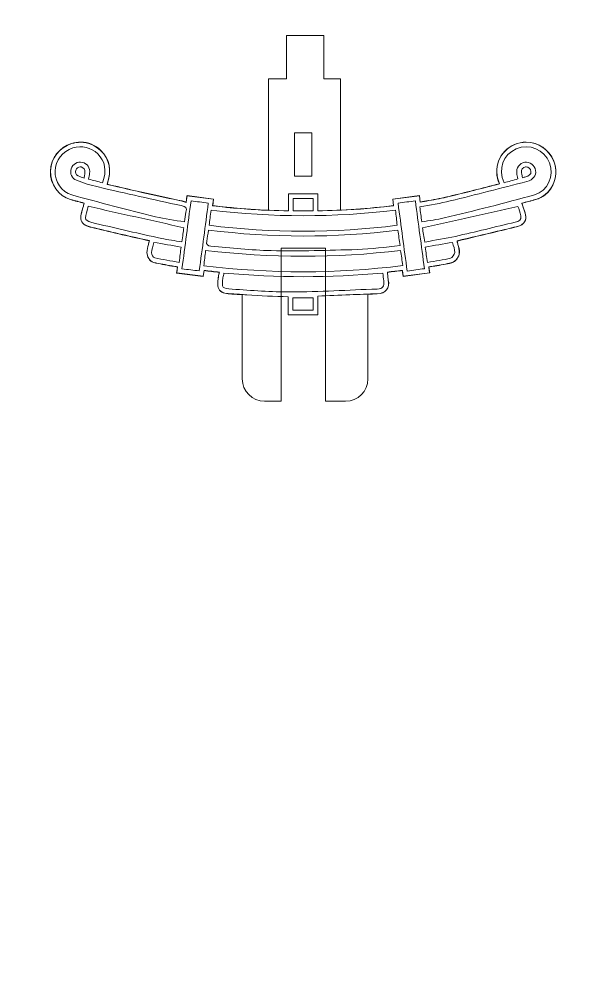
# Model space of a CAD drawing. Header units: centimetres. Extents: x -162 to 162, y -134 to 134.
# Drawn here: x 5.95 to 15.94, y -105.16 to -88.19 of the extents above; entities that cross this region are included whole.
import ezdxf

# ---------------------------------------------------------------- set-up
doc = ezdxf.new("R2010")
doc.units = ezdxf.units.CM
doc.header["$MEASUREMENT"] = 0
doc.layers.add('Capa 1', color=7, linetype='Continuous')
doc.layers.add('GUIDE', color=7, linetype='Continuous')

msp = doc.modelspace()

# ---------------------------------------------------------------- linework, layer by layer
at = {"layer": 'Capa 1', "lineweight": 9}
for points, knots in [([(15.35943, -90.69589), (15.27945, -90.49161), (15.08912, -90.35965), (14.87452, -90.35965), (14.80276, -90.35965), (14.73254, -90.37449), (14.66573, -90.4038), (14.53548, -90.46094), (14.43712, -90.56236), (14.38886, -90.68946), (14.34065, -90.81634), (14.34559, -90.95911), (14.40243, -91.09352), (14.09226, -91.17332), (13.80608, -91.24569), (13.51753, -91.31622), (13.39979, -91.34501), (13.2817, -91.36605), (13.1567, -91.38832), (13.1073, -91.39716), (13.05764, -91.40609), (13.00785, -91.41545), (13.00785, -91.41545), (12.99267, -91.30182), (12.99267, -91.30182), (12.99267, -91.30182), (12.52421, -91.36443), (12.52421, -91.36443), (12.52421, -91.36443), (12.53957, -91.47885), (12.53957, -91.47885), (12.22936, -91.51608), (11.91662, -91.54176), (11.60422, -91.55717), (11.60422, -91.55717), (11.60422, -89.24282), (11.60422, -89.24282), (11.60422, -89.24282), (11.31239, -89.24282), (11.31239, -89.24282), (11.31239, -89.24282), (11.31239, -88.48082), (11.31239, -88.48082), (11.31239, -88.48082), (10.65107, -88.48082), (10.65107, -88.48082), (10.65107, -88.48082), (10.65107, -89.24282), (10.65107, -89.24282), (10.65107, -89.24282), (10.33784, -89.24282), (10.33784, -89.24282), (10.33784, -89.24282), (10.33784, -91.55979), (10.33784, -91.55979), (10.01, -91.54478), (9.68041, -91.51809), (9.35236, -91.47929), (9.35236, -91.47929), (9.36758, -91.36478), (9.36758, -91.36478), (9.36758, -91.36478), (8.89991, -91.30121), (8.89991, -91.30121), (8.89991, -91.30121), (8.88425, -91.41886), (8.88425, -91.41886), (8.86224, -91.40876), (8.83852, -91.40228), (8.81582, -91.39742), (8.41027, -91.3111), (7.98657, -91.21681), (7.49234, -91.10292), (7.57661, -90.85668), (7.54025, -90.65669), (7.38423, -90.50837), (7.28071, -90.41001), (7.16109, -90.36013), (7.02874, -90.36013), (6.97593, -90.36013), (6.92132, -90.36836), (6.8665, -90.38468), (6.654, -90.4479), (6.50471, -90.64225), (6.49504, -90.86832), (6.48537, -91.09518), (6.63816, -91.31079), (6.8504, -91.36986), (6.92955, -91.39187), (7.00883, -91.41352), (7.08811, -91.43496), (7.08811, -91.43496), (7.07905, -91.4711), (7.07905, -91.4711), (7.07905, -91.4711), (7.07516, -91.48716), (7.07516, -91.48716), (7.07284, -91.49696), (7.07048, -91.50707), (7.0675, -91.51704), (7.03333, -91.63146), (7.01272, -91.7005), (7.04891, -91.76346), (7.08583, -91.8276), (7.15934, -91.84532), (7.27065, -91.87214), (7.6001, -91.95155), (7.92641, -92.02558), (8.23692, -92.09471), (8.23692, -92.09471), (8.23399, -92.10779), (8.23399, -92.10779), (8.22984, -92.12656), (8.22502, -92.14463), (8.22043, -92.16227), (8.20835, -92.20807), (8.19593, -92.25546), (8.19492, -92.30599), (8.19383, -92.36475), (8.23885, -92.46096), (8.312, -92.47803), (8.41854, -92.50292), (8.52416, -92.52099), (8.63595, -92.54016), (8.66785, -92.54558), (8.70027, -92.55123), (8.73286, -92.55696), (8.73286, -92.55696), (8.71869, -92.66354), (8.71869, -92.66354), (8.71869, -92.66354), (9.18736, -92.72081), (9.18736, -92.72081), (9.18736, -92.72081), (9.20075, -92.61992), (9.20075, -92.61992), (9.29023, -92.63077), (9.37975, -92.64053), (9.46931, -92.64971), (9.46747, -92.65899), (9.4655, -92.66792), (9.46366, -92.67658), (9.45938, -92.69635), (9.45496, -92.71674), (9.45198, -92.73805), (9.43868, -92.83361), (9.42818, -92.90908), (9.47425, -92.96535), (9.52076, -93.02205), (9.6, -93.02677), (9.69179, -93.0322), (9.75226, -93.03579), (9.81272, -93.03999), (9.87319, -93.04406), (9.87319, -93.04406), (9.87319, -94.52745), (9.87319, -94.52745), (9.87319, -94.74311), (10.04964, -94.91952), (10.2653, -94.91952), (10.2653, -94.91952), (10.55888, -94.91952), (10.55888, -94.91952), (10.55888, -94.91952), (10.55888, -92.22474), (10.55888, -92.22474), (10.55888, -92.22474), (10.6834, -92.22474), (10.6834, -92.22474), (10.6834, -92.22474), (11.20572, -92.22474), (11.20572, -92.22474), (11.20572, -92.22474), (11.33807, -92.22474), (11.33807, -92.22474), (11.33807, -92.22474), (11.33807, -94.91952), (11.33807, -94.91952), (11.33807, -94.91952), (11.69501, -94.91952), (11.69501, -94.91952), (11.91066, -94.91952), (12.08712, -94.74311), (12.08712, -94.52745), (12.08712, -94.52745), (12.08712, -93.03609), (12.08712, -93.03609), (12.14199, -93.03386), (12.19694, -93.03163), (12.2515, -93.02966), (12.32627, -93.02699), (12.38162, -93.0035), (12.41596, -92.95979), (12.45014, -92.91634), (12.45994, -92.85767), (12.44506, -92.78548), (12.44034, -92.76251), (12.43806, -92.73704), (12.43543, -92.70751), (12.43403, -92.6915), (12.43255, -92.6747), (12.43053, -92.65671), (12.43053, -92.65671), (12.42966, -92.64866), (12.42966, -92.64866), (12.51743, -92.63939), (12.60506, -92.62959), (12.69248, -92.61874), (12.69248, -92.61874), (12.70653, -92.72361), (12.70653, -92.72361), (12.70653, -92.72361), (13.17389, -92.65991), (13.17389, -92.65991), (13.17389, -92.65991), (13.16011, -92.55687), (13.16011, -92.55687), (13.19507, -92.55092), (13.22946, -92.54532), (13.26319, -92.53985), (13.36662, -92.52314), (13.46432, -92.5073), (13.56224, -92.48328), (13.6343, -92.46556), (13.69389, -92.37573), (13.69713, -92.31032), (13.69976, -92.25716), (13.68589, -92.20821), (13.6725, -92.16091), (13.66751, -92.14323), (13.66235, -92.12494), (13.65828, -92.10714), (13.65828, -92.10714), (13.65635, -92.09869), (13.65635, -92.09869), (13.89319, -92.04496), (14.13265, -91.98721), (14.36436, -91.93125), (14.47632, -91.90421), (14.58824, -91.87722), (14.70025, -91.85053), (14.86087, -91.81233), (14.87701, -91.71616), (14.86227, -91.64222), (14.85242, -91.59291), (14.83588, -91.54776), (14.82131, -91.5079), (14.81606, -91.4935), (14.81103, -91.47977), (14.80683, -91.46699), (14.80683, -91.46699), (14.79677, -91.4365), (14.79677, -91.4365), (14.87841, -91.41462), (14.95988, -91.39257), (15.041, -91.36995), (15.17199, -91.33346), (15.27831, -91.2449), (15.3404, -91.1206), (15.40638, -90.98842), (15.41333, -90.83363), (15.35943, -90.69589)], [0, 0, 0, 0, 0.01149425, 0.01149425, 0.01149425, 0.02298851, 0.02298851, 0.02298851, 0.03448276, 0.03448276, 0.03448276, 0.04597701, 0.04597701, 0.04597701, 0.05747126, 0.05747126, 0.05747126, 0.06896552, 0.06896552, 0.06896552, 0.08045977, 0.08045977, 0.08045977, 0.09195402, 0.09195402, 0.09195402, 0.10344828, 0.10344828, 0.10344828, 0.11494253, 0.11494253, 0.11494253, 0.12643678, 0.12643678, 0.12643678, 0.13793103, 0.13793103, 0.13793103, 0.14942529, 0.14942529, 0.14942529, 0.16091954, 0.16091954, 0.16091954, 0.17241379, 0.17241379, 0.17241379, 0.18390805, 0.18390805, 0.18390805, 0.1954023, 0.1954023, 0.1954023, 0.20689655, 0.20689655, 0.20689655, 0.2183908, 0.2183908, 0.2183908, 0.22988506, 0.22988506, 0.22988506, 0.24137931, 0.24137931, 0.24137931, 0.25287356, 0.25287356, 0.25287356, 0.26436782, 0.26436782, 0.26436782, 0.27586207, 0.27586207, 0.27586207, 0.28735632, 0.28735632, 0.28735632, 0.29885057, 0.29885057, 0.29885057, 0.31034483, 0.31034483, 0.31034483, 0.32183908, 0.32183908, 0.32183908, 0.33333333, 0.33333333, 0.33333333, 0.34482759, 0.34482759, 0.34482759, 0.35632184, 0.35632184, 0.35632184, 0.36781609, 0.36781609, 0.36781609, 0.37931034, 0.37931034, 0.37931034, 0.3908046, 0.3908046, 0.3908046, 0.40229885, 0.40229885, 0.40229885, 0.4137931, 0.4137931, 0.4137931, 0.42528736, 0.42528736, 0.42528736, 0.43678161, 0.43678161, 0.43678161, 0.44827586, 0.44827586, 0.44827586, 0.45977011, 0.45977011, 0.45977011, 0.47126437, 0.47126437, 0.47126437, 0.48275862, 0.48275862, 0.48275862, 0.49425287, 0.49425287, 0.49425287, 0.50574713, 0.50574713, 0.50574713, 0.51724138, 0.51724138, 0.51724138, 0.52873563, 0.52873563, 0.52873563, 0.54022989, 0.54022989, 0.54022989, 0.55172414, 0.55172414, 0.55172414, 0.56321839, 0.56321839, 0.56321839, 0.57471264, 0.57471264, 0.57471264, 0.5862069, 0.5862069, 0.5862069, 0.59770115, 0.59770115, 0.59770115, 0.6091954, 0.6091954, 0.6091954, 0.62068966, 0.62068966, 0.62068966, 0.63218391, 0.63218391, 0.63218391, 0.64367816, 0.64367816, 0.64367816, 0.65517241, 0.65517241, 0.65517241, 0.66666667, 0.66666667, 0.66666667, 0.67816092, 0.67816092, 0.67816092, 0.68965517, 0.68965517, 0.68965517, 0.70114943, 0.70114943, 0.70114943, 0.71264368, 0.71264368, 0.71264368, 0.72413793, 0.72413793, 0.72413793, 0.73563218, 0.73563218, 0.73563218, 0.74712644, 0.74712644, 0.74712644, 0.75862069, 0.75862069, 0.75862069, 0.77011494, 0.77011494, 0.77011494, 0.7816092, 0.7816092, 0.7816092, 0.79310345, 0.79310345, 0.79310345, 0.8045977, 0.8045977, 0.8045977, 0.81609195, 0.81609195, 0.81609195, 0.82758621, 0.82758621, 0.82758621, 0.83908046, 0.83908046, 0.83908046, 0.85057471, 0.85057471, 0.85057471, 0.86206897, 0.86206897, 0.86206897, 0.87356322, 0.87356322, 0.87356322, 0.88505747, 0.88505747, 0.88505747, 0.89655172, 0.89655172, 0.89655172, 0.90804598, 0.90804598, 0.90804598, 0.91954023, 0.91954023, 0.91954023, 0.93103448, 0.93103448, 0.93103448, 0.94252874, 0.94252874, 0.94252874, 0.95402299, 0.95402299, 0.95402299, 0.96551724, 0.96551724, 0.96551724, 0.97701149, 0.97701149, 0.97701149, 0.98850575, 0.98850575, 0.98850575, 1, 1, 1, 1]), ([(11.09769, -90.95408), (11.09769, -90.95408), (10.79327, -90.95408), (10.79327, -90.95408), (10.79327, -90.95408), (10.79327, -90.19208), (10.79327, -90.19208), (10.79327, -90.19208), (11.09769, -90.19208), (11.09769, -90.19208), (11.09769, -90.19208), (11.09769, -90.95408), (11.09769, -90.95408)], [0, 0, 0, 0, 0.25, 0.25, 0.25, 0.5, 0.5, 0.5, 0.75, 0.75, 0.75, 1, 1, 1, 1])]:
    msp.add_open_spline(points, degree=3, knots=knots, dxfattribs=at)
at = {"layer": 'Capa 1', "color": 4, "lineweight": 9}
for points, knots in [([(15.36038, -90.69253), (15.28041, -90.48826), (15.09006, -90.35628), (14.87546, -90.35628), (14.80373, -90.35628), (14.73348, -90.37113), (14.66667, -90.40044), (14.53642, -90.45757), (14.43809, -90.55902), (14.3898, -90.68612), (14.3416, -90.81299), (14.34653, -90.95574), (14.40337, -91.09015), (14.09321, -91.16997), (13.80704, -91.24235), (13.51848, -91.31289), (13.40077, -91.34164), (13.28268, -91.36269), (13.15764, -91.38498), (13.10827, -91.39379), (13.05862, -91.40272), (13.00879, -91.4121), (13.00879, -91.4121), (12.99363, -91.29846), (12.99363, -91.29846), (12.99363, -91.29846), (12.52518, -91.3611), (12.52518, -91.3611), (12.52518, -91.3611), (12.54052, -91.47549), (12.54052, -91.47549), (12.09789, -91.5286), (11.65007, -91.55958), (11.20546, -91.56822), (11.20546, -91.56822), (11.20546, -91.26645), (11.20546, -91.26645), (11.20546, -91.26645), (10.68693, -91.26645), (10.68693, -91.26645), (10.68693, -91.26645), (10.68693, -91.56806), (10.68693, -91.56806), (10.24501, -91.55923), (9.79772, -91.52848), (9.35332, -91.47594), (9.35332, -91.47594), (9.36854, -91.36143), (9.36854, -91.36143), (9.36854, -91.36143), (8.90085, -91.29785), (8.90085, -91.29785), (8.90085, -91.29785), (8.8852, -91.41549), (8.8852, -91.41549), (8.86319, -91.4054), (8.8395, -91.39892), (8.81679, -91.39407), (8.41124, -91.30776), (7.98753, -91.21347), (7.49329, -91.09956), (7.57758, -90.85334), (7.54122, -90.65334), (7.38518, -90.50504), (7.28166, -90.40665), (7.16206, -90.35677), (7.02969, -90.35677), (6.97688, -90.35677), (6.92229, -90.36502), (6.86745, -90.38134), (6.65494, -90.44453), (6.50568, -90.63888), (6.49602, -90.86498), (6.48633, -91.09183), (6.6391, -91.30745), (6.85136, -91.36649), (6.9305, -91.38852), (7.00979, -91.41015), (7.08908, -91.43161), (7.08908, -91.43161), (7.08, -91.46776), (7.08, -91.46776), (7.08, -91.46776), (7.07611, -91.48383), (7.07611, -91.48383), (7.0738, -91.49359), (7.07143, -91.50372), (7.06844, -91.51367), (7.03429, -91.62809), (7.01366, -91.69713), (7.04987, -91.7601), (7.08678, -91.82423), (7.1603, -91.84196), (7.2716, -91.86878), (7.60107, -91.94822), (7.92738, -92.02223), (8.23789, -92.09135), (8.23789, -92.09135), (8.23497, -92.10442), (8.23497, -92.10442), (8.23079, -92.12322), (8.226, -92.1413), (8.22138, -92.15892), (8.20932, -92.20474), (8.19687, -92.2521), (8.19588, -92.30266), (8.19477, -92.36139), (8.2398, -92.45759), (8.31296, -92.47469), (8.41952, -92.49956), (8.52511, -92.51765), (8.6369, -92.53678), (8.66881, -92.54224), (8.70122, -92.54786), (8.73381, -92.55361), (8.73381, -92.55361), (8.71964, -92.66016), (8.71964, -92.66016), (8.71964, -92.66016), (9.18832, -92.71744), (9.18832, -92.71744), (9.18832, -92.71744), (9.20173, -92.61658), (9.20173, -92.61658), (9.29119, -92.6274), (9.38072, -92.63717), (9.47028, -92.64635), (9.46841, -92.65564), (9.46648, -92.66456), (9.46462, -92.67325), (9.46033, -92.69299), (9.45592, -92.71341), (9.45296, -92.73469), (9.43964, -92.83024), (9.42912, -92.90573), (9.47523, -92.96198), (9.52171, -93.0187), (9.60096, -93.0234), (9.69275, -93.02886), (9.7798, -93.03403), (9.86684, -93.03997), (9.95391, -93.0459), (10.1929, -93.06221), (10.44, -93.07904), (10.68435, -93.07915), (10.68435, -93.07915), (10.68435, -93.39828), (10.68435, -93.39828), (10.68435, -93.39828), (11.20666, -93.39828), (11.20666, -93.39828), (11.20666, -93.39828), (11.20666, -93.06841), (11.20666, -93.06841), (11.39572, -93.06216), (11.58406, -93.05416), (11.76894, -93.04611), (11.92746, -93.03922), (12.09138, -93.03208), (12.25245, -93.02632), (12.32725, -93.02365), (12.38258, -93.00015), (12.41694, -92.95644), (12.45109, -92.91298), (12.46088, -92.85433), (12.44601, -92.78212), (12.44131, -92.75918), (12.43904, -92.73368), (12.43641, -92.70415), (12.43498, -92.68816), (12.43349, -92.67134), (12.4315, -92.65336), (12.4315, -92.65336), (12.4306, -92.6453), (12.4306, -92.6453), (12.51838, -92.63606), (12.60604, -92.62623), (12.69343, -92.61537), (12.69343, -92.61537), (12.7075, -92.72026), (12.7075, -92.72026), (12.7075, -92.72026), (13.17484, -92.65655), (13.17484, -92.65655), (13.17484, -92.65655), (13.16109, -92.55351), (13.16109, -92.55351), (13.19602, -92.54755), (13.2304, -92.54195), (13.26415, -92.53649), (13.3676, -92.51977), (13.46529, -92.50395), (13.56322, -92.47992), (13.63524, -92.46219), (13.69486, -92.3724), (13.69807, -92.30699), (13.7007, -92.2538), (13.68685, -92.20486), (13.67347, -92.15754), (13.66847, -92.13987), (13.66331, -92.1216), (13.65925, -92.10379), (13.65925, -92.10379), (13.65733, -92.09534), (13.65733, -92.09534), (13.89413, -92.04162), (14.13362, -91.98384), (14.36533, -91.92789), (14.47727, -91.90086), (14.5892, -91.87385), (14.7012, -91.84717), (14.8618, -91.80896), (14.87796, -91.71282), (14.86321, -91.63888), (14.85336, -91.58954), (14.83685, -91.54438), (14.82227, -91.50454), (14.817, -91.49013), (14.81198, -91.47643), (14.80778, -91.46366), (14.80778, -91.46366), (14.79773, -91.43313), (14.79773, -91.43313), (14.87936, -91.41128), (14.96086, -91.3892), (15.04194, -91.36662), (15.17295, -91.33011), (15.27928, -91.24156), (15.34135, -91.11725), (15.40734, -90.98507), (15.41427, -90.83026), (15.36038, -90.69253)], [0, 0, 0, 0, 0.01298701, 0.01298701, 0.01298701, 0.02597403, 0.02597403, 0.02597403, 0.03896104, 0.03896104, 0.03896104, 0.05194805, 0.05194805, 0.05194805, 0.06493506, 0.06493506, 0.06493506, 0.07792208, 0.07792208, 0.07792208, 0.09090909, 0.09090909, 0.09090909, 0.1038961, 0.1038961, 0.1038961, 0.11688312, 0.11688312, 0.11688312, 0.12987013, 0.12987013, 0.12987013, 0.14285714, 0.14285714, 0.14285714, 0.15584416, 0.15584416, 0.15584416, 0.16883117, 0.16883117, 0.16883117, 0.18181818, 0.18181818, 0.18181818, 0.19480519, 0.19480519, 0.19480519, 0.20779221, 0.20779221, 0.20779221, 0.22077922, 0.22077922, 0.22077922, 0.23376623, 0.23376623, 0.23376623, 0.24675325, 0.24675325, 0.24675325, 0.25974026, 0.25974026, 0.25974026, 0.27272727, 0.27272727, 0.27272727, 0.28571429, 0.28571429, 0.28571429, 0.2987013, 0.2987013, 0.2987013, 0.31168831, 0.31168831, 0.31168831, 0.32467532, 0.32467532, 0.32467532, 0.33766234, 0.33766234, 0.33766234, 0.35064935, 0.35064935, 0.35064935, 0.36363636, 0.36363636, 0.36363636, 0.37662338, 0.37662338, 0.37662338, 0.38961039, 0.38961039, 0.38961039, 0.4025974, 0.4025974, 0.4025974, 0.41558442, 0.41558442, 0.41558442, 0.42857143, 0.42857143, 0.42857143, 0.44155844, 0.44155844, 0.44155844, 0.45454545, 0.45454545, 0.45454545, 0.46753247, 0.46753247, 0.46753247, 0.48051948, 0.48051948, 0.48051948, 0.49350649, 0.49350649, 0.49350649, 0.50649351, 0.50649351, 0.50649351, 0.51948052, 0.51948052, 0.51948052, 0.53246753, 0.53246753, 0.53246753, 0.54545455, 0.54545455, 0.54545455, 0.55844156, 0.55844156, 0.55844156, 0.57142857, 0.57142857, 0.57142857, 0.58441558, 0.58441558, 0.58441558, 0.5974026, 0.5974026, 0.5974026, 0.61038961, 0.61038961, 0.61038961, 0.62337662, 0.62337662, 0.62337662, 0.63636364, 0.63636364, 0.63636364, 0.64935065, 0.64935065, 0.64935065, 0.66233766, 0.66233766, 0.66233766, 0.67532468, 0.67532468, 0.67532468, 0.68831169, 0.68831169, 0.68831169, 0.7012987, 0.7012987, 0.7012987, 0.71428571, 0.71428571, 0.71428571, 0.72727273, 0.72727273, 0.72727273, 0.74025974, 0.74025974, 0.74025974, 0.75324675, 0.75324675, 0.75324675, 0.76623377, 0.76623377, 0.76623377, 0.77922078, 0.77922078, 0.77922078, 0.79220779, 0.79220779, 0.79220779, 0.80519481, 0.80519481, 0.80519481, 0.81818182, 0.81818182, 0.81818182, 0.83116883, 0.83116883, 0.83116883, 0.84415584, 0.84415584, 0.84415584, 0.85714286, 0.85714286, 0.85714286, 0.87012987, 0.87012987, 0.87012987, 0.88311688, 0.88311688, 0.88311688, 0.8961039, 0.8961039, 0.8961039, 0.90909091, 0.90909091, 0.90909091, 0.92207792, 0.92207792, 0.92207792, 0.93506494, 0.93506494, 0.93506494, 0.94805195, 0.94805195, 0.94805195, 0.96103896, 0.96103896, 0.96103896, 0.97402597, 0.97402597, 0.97402597, 0.98701299, 0.98701299, 0.98701299, 1, 1, 1, 1]), ([(7.41445, -91.07514), (7.33093, -91.05218), (7.2529, -91.03074), (7.16844, -91.00752), (7.17485, -90.96845), (7.18065, -90.93794), (7.18475, -90.9072), (7.19743, -90.81213), (7.1466, -90.73663), (7.05517, -90.71367), (6.97576, -90.69372), (6.88973, -90.74447), (6.86171, -90.82781), (6.83466, -90.90822), (6.87013, -90.99846), (6.95624, -91.0303), (7.08002, -91.07607), (7.20636, -91.11783), (7.33479, -91.14759), (7.82218, -91.26052), (8.31028, -91.37058), (8.79959, -91.47476), (8.87986, -91.49185), (8.90353, -91.51488), (8.88105, -91.59307), (8.86652, -91.64361), (8.86554, -91.69804), (8.85679, -91.76346), (8.68189, -91.7321), (8.51167, -91.71124), (8.34647, -91.67014), (7.85414, -91.54768), (7.36218, -91.42303), (6.87347, -91.28703), (6.68767, -91.23533), (6.57081, -91.04677), (6.57843, -90.86848), (6.58651, -90.67919), (6.70747, -90.51496), (6.89095, -90.4604), (7.05397, -90.41193), (7.2041, -90.44674), (7.32835, -90.56483), (7.46021, -90.69014), (7.48892, -90.85945), (7.41445, -91.07514)], [0, 0, 0, 0, 0.06666667, 0.06666667, 0.06666667, 0.13333333, 0.13333333, 0.13333333, 0.2, 0.2, 0.2, 0.26666667, 0.26666667, 0.26666667, 0.33333333, 0.33333333, 0.33333333, 0.4, 0.4, 0.4, 0.46666667, 0.46666667, 0.46666667, 0.53333333, 0.53333333, 0.53333333, 0.6, 0.6, 0.6, 0.66666667, 0.66666667, 0.66666667, 0.73333333, 0.73333333, 0.73333333, 0.8, 0.8, 0.8, 0.86666667, 0.86666667, 0.86666667, 0.93333333, 0.93333333, 0.93333333, 1, 1, 1, 1]), ([(13.03634, -91.76265), (13.02395, -91.66981), (13.01319, -91.58925), (13.00094, -91.49745), (13.1832, -91.46252), (13.36261, -91.43588), (13.53805, -91.393), (13.98933, -91.28271), (14.43922, -91.16662), (14.88882, -91.04958), (14.99835, -91.02107), (15.05379, -90.9434), (15.04062, -90.85922), (15.02571, -90.76393), (14.93702, -90.69524), (14.84933, -90.71105), (14.75574, -90.72792), (14.69526, -90.8121), (14.70901, -90.90815), (14.71301, -90.93604), (14.72066, -90.96342), (14.72951, -91.00431), (14.6461, -91.02809), (14.56566, -91.05102), (14.48624, -91.07366), (14.37492, -90.83168), (14.46817, -90.57756), (14.6998, -90.47598), (14.92926, -90.37534), (15.1909, -90.48587), (15.28355, -90.72258), (15.37208, -90.94875), (15.2603, -91.22017), (15.01981, -91.28716), (14.49307, -91.43389), (13.96104, -91.56184), (13.43011, -91.69316), (13.30307, -91.72459), (13.17187, -91.73922), (13.03634, -91.76265)], [0, 0, 0, 0, 0.07692308, 0.07692308, 0.07692308, 0.15384615, 0.15384615, 0.15384615, 0.23076923, 0.23076923, 0.23076923, 0.30769231, 0.30769231, 0.30769231, 0.38461538, 0.38461538, 0.38461538, 0.46153846, 0.46153846, 0.46153846, 0.53846154, 0.53846154, 0.53846154, 0.61538462, 0.61538462, 0.61538462, 0.69230769, 0.69230769, 0.69230769, 0.76923077, 0.76923077, 0.76923077, 0.84615385, 0.84615385, 0.84615385, 0.92307692, 0.92307692, 0.92307692, 1, 1, 1, 1]), ([(6.98484, -90.95295), (6.93918, -90.93606), (6.92767, -90.89044), (6.93989, -90.8541), (6.95203, -90.81801), (6.98571, -90.79182), (7.01996, -90.79182), (7.02511, -90.79182), (7.03019, -90.79243), (7.03507, -90.79365), (7.08598, -90.80646), (7.11012, -90.8429), (7.103, -90.8963), (7.10037, -90.91594), (7.09701, -90.93547), (7.09325, -90.95742), (7.09151, -90.96761), (7.08968, -90.97828), (7.08779, -90.98967), (7.05494, -90.97841), (7.0207, -90.9662), (6.98484, -90.95295)], [0, 0, 0, 0, 0.14285714, 0.14285714, 0.14285714, 0.28571429, 0.28571429, 0.28571429, 0.42857143, 0.42857143, 0.42857143, 0.57142857, 0.57142857, 0.57142857, 0.71428571, 0.71428571, 0.71428571, 0.85714286, 0.85714286, 0.85714286, 1, 1, 1, 1]), ([(14.86804, -90.96977), (14.84849, -90.97486), (14.82904, -90.97992), (14.80971, -90.98494), (14.80677, -90.97143), (14.80396, -90.95936), (14.80137, -90.94822), (14.79658, -90.92764), (14.7928, -90.9114), (14.79066, -90.89645), (14.78331, -90.84505), (14.81412, -90.80121), (14.86397, -90.79222), (14.8675, -90.79159), (14.87113, -90.79127), (14.87474, -90.79127), (14.91432, -90.79127), (14.95217, -90.82747), (14.95912, -90.87198), (14.96733, -90.92445), (14.91745, -90.9569), (14.86804, -90.96977)], [0, 0, 0, 0, 0.14285714, 0.14285714, 0.14285714, 0.28571429, 0.28571429, 0.28571429, 0.42857143, 0.42857143, 0.42857143, 0.57142857, 0.57142857, 0.57142857, 0.71428571, 0.71428571, 0.71428571, 0.85714286, 0.85714286, 0.85714286, 1, 1, 1, 1]), ([(8.9717, -91.39071), (9.07646, -91.40496), (9.17029, -91.41772), (9.27594, -91.43209), (9.22263, -91.83321), (9.17072, -92.22382), (9.11731, -92.62568), (9.01273, -92.6129), (8.91872, -92.60141), (8.8124, -92.58842), (8.8657, -92.1877), (8.91809, -91.79382), (8.9717, -91.39071)], [0, 0, 0, 0, 0.25, 0.25, 0.25, 0.5, 0.5, 0.5, 0.75, 0.75, 0.75, 1, 1, 1, 1]), ([(10.76941, -91.56493), (10.76941, -91.48752), (10.76941, -91.42107), (10.76941, -91.34893), (10.88839, -91.34893), (11.00128, -91.34893), (11.12298, -91.34893), (11.12298, -91.41855), (11.12298, -91.48724), (11.12298, -91.56493), (11.00693, -91.56493), (10.89168, -91.56493), (10.76941, -91.56493)], [0, 0, 0, 0, 0.25, 0.25, 0.25, 0.5, 0.5, 0.5, 0.75, 0.75, 0.75, 1, 1, 1, 1]), ([(12.6179, -91.43191), (12.72497, -91.41759), (12.81919, -91.40498), (12.92279, -91.39112), (12.9763, -91.79216), (13.02856, -92.18387), (13.0822, -92.58593), (12.98009, -92.59985), (12.88658, -92.61261), (12.77828, -92.62738), (12.72479, -92.2287), (12.67243, -91.83842), (12.6179, -91.43191)], [0, 0, 0, 0, 0.25, 0.25, 0.25, 0.5, 0.5, 0.5, 0.75, 0.75, 0.75, 1, 1, 1, 1]), ([(7.16, -91.48784), (7.72549, -91.61421), (8.27828, -91.73774), (8.84414, -91.86419), (8.83461, -91.93514), (8.82386, -92.01521), (8.81073, -92.11297), (8.68603, -92.09294), (8.56665, -92.07972), (8.45005, -92.05394), (8.06303, -91.96837), (7.67623, -91.88149), (7.29092, -91.78861), (7.08737, -91.73955), (7.08889, -91.73349), (7.1475, -91.53728), (7.15247, -91.52064), (7.15605, -91.50358), (7.16, -91.48784)], [0, 0, 0, 0, 0.16666667, 0.16666667, 0.16666667, 0.33333333, 0.33333333, 0.33333333, 0.5, 0.5, 0.5, 0.66666667, 0.66666667, 0.66666667, 0.83333333, 0.83333333, 0.83333333, 1, 1, 1, 1]), ([(12.5719, -91.55493), (12.58347, -91.65424), (12.59251, -91.73176), (12.60302, -91.82196), (11.49653, -91.96318), (10.39957, -91.96232), (9.29075, -91.82264), (9.30194, -91.732), (9.31184, -91.65186), (9.32373, -91.55562), (10.40761, -91.68537), (11.4852, -91.68711), (12.5719, -91.55493)], [0, 0, 0, 0, 0.25, 0.25, 0.25, 0.5, 0.5, 0.5, 0.75, 0.75, 0.75, 1, 1, 1, 1]), ([(13.04761, -91.86497), (13.61555, -91.73816), (14.16569, -91.61533), (14.72943, -91.48946), (14.74476, -91.53605), (14.77019, -91.59422), (14.78232, -91.65503), (14.79721, -91.72972), (14.74231, -91.7526), (14.6821, -91.76694), (14.33112, -91.85051), (13.98093, -91.93754), (13.62906, -92.0172), (13.45548, -92.05649), (13.27887, -92.08247), (13.08706, -92.1175), (13.07257, -92.02477), (13.05975, -91.94272), (13.04761, -91.86497)], [0, 0, 0, 0, 0.16666667, 0.16666667, 0.16666667, 0.33333333, 0.33333333, 0.33333333, 0.5, 0.5, 0.5, 0.66666667, 0.66666667, 0.66666667, 0.83333333, 0.83333333, 0.83333333, 1, 1, 1, 1]), ([(12.61642, -91.90605), (12.62889, -91.99973), (12.63997, -92.08304), (12.65292, -92.18035), (12.39337, -92.20457), (12.14521, -92.2404), (11.89617, -92.24831), (11.39157, -92.26433), (10.88625, -92.27753), (10.38167, -92.26819), (10.02788, -92.26164), (9.67485, -92.21554), (9.32141, -92.1879), (9.26508, -92.1835), (9.23495, -92.165), (9.24928, -92.10041), (9.26237, -92.04139), (9.26725, -91.98055), (9.2778, -91.90604), (10.39079, -92.04538), (11.50006, -92.04696), (12.61642, -91.90605)], [0, 0, 0, 0, 0.14285714, 0.14285714, 0.14285714, 0.28571429, 0.28571429, 0.28571429, 0.42857143, 0.42857143, 0.42857143, 0.57142857, 0.57142857, 0.57142857, 0.71428571, 0.71428571, 0.71428571, 0.85714286, 0.85714286, 0.85714286, 1, 1, 1, 1]), ([(8.31547, -92.12237), (8.48231, -92.15123), (8.63244, -92.1772), (8.79537, -92.20538), (8.78576, -92.29175), (8.77659, -92.37423), (8.76535, -92.47536), (8.6145, -92.44849), (8.47178, -92.42708), (8.33171, -92.39436), (8.30711, -92.38861), (8.27776, -92.33513), (8.27835, -92.30423), (8.27947, -92.24602), (8.3008, -92.1882), (8.31547, -92.12237)], [0, 0, 0, 0, 0.2, 0.2, 0.2, 0.4, 0.4, 0.4, 0.6, 0.6, 0.6, 0.8, 0.8, 0.8, 1, 1, 1, 1]), ([(12.66341, -92.2639), (12.67658, -92.35791), (12.68782, -92.43813), (12.7009, -92.53144), (11.53247, -92.67818), (10.37086, -92.67613), (9.19733, -92.53307), (9.20748, -92.44417), (9.21693, -92.36133), (9.22799, -92.26442), (10.37165, -92.40129), (11.50991, -92.40367), (12.66341, -92.2639)], [0, 0, 0, 0, 0.25, 0.25, 0.25, 0.5, 0.5, 0.5, 0.75, 0.75, 0.75, 1, 1, 1, 1]), ([(13.57882, -92.12208), (13.59371, -92.18748), (13.61851, -92.24588), (13.6157, -92.30292), (13.61399, -92.33758), (13.57503, -92.39209), (13.54351, -92.39982), (13.4132, -92.43181), (13.27934, -92.44936), (13.13423, -92.47437), (13.12109, -92.38256), (13.10928, -92.30008), (13.09586, -92.20633), (13.25898, -92.17788), (13.41444, -92.15076), (13.57882, -92.12208)], [0, 0, 0, 0, 0.2, 0.2, 0.2, 0.4, 0.4, 0.4, 0.6, 0.6, 0.6, 0.8, 0.8, 0.8, 1, 1, 1, 1]), ([(9.55117, -92.66243), (10.48714, -92.75021), (11.41525, -92.74815), (12.34952, -92.66244), (12.35535, -92.71518), (12.35678, -92.75768), (12.36523, -92.79874), (12.3851, -92.89529), (12.3473, -92.94041), (12.24951, -92.94391), (11.74187, -92.96205), (11.23437, -92.99259), (10.72665, -92.99653), (10.38378, -92.99919), (10.04052, -92.96688), (9.69765, -92.94651), (9.5158, -92.93572), (9.50975, -92.92466), (9.53465, -92.74607), (9.5384, -92.71917), (9.54511, -92.69269), (9.55117, -92.66243)], [0, 0, 0, 0, 0.14285714, 0.14285714, 0.14285714, 0.28571429, 0.28571429, 0.28571429, 0.42857143, 0.42857143, 0.42857143, 0.57142857, 0.57142857, 0.57142857, 0.71428571, 0.71428571, 0.71428571, 0.85714286, 0.85714286, 0.85714286, 1, 1, 1, 1]), ([(10.76684, -93.31579), (10.76684, -93.24117), (10.76684, -93.17371), (10.76684, -93.09778), (10.88495, -93.09778), (11.00078, -93.09778), (11.12418, -93.09778), (11.12418, -93.16678), (11.12418, -93.23662), (11.12418, -93.31579), (11.00711, -93.31579), (10.88882, -93.31579), (10.76684, -93.31579)], [0, 0, 0, 0, 0.25, 0.25, 0.25, 0.5, 0.5, 0.5, 0.75, 0.75, 0.75, 1, 1, 1, 1])]:
    msp.add_open_spline(points, degree=3, knots=knots, dxfattribs=at)
at = {"layer": 'GUIDE', "lineweight": 9}
for points in [[(154.95614, -133.81955), (154.95614, -133.81955), (-18.51418, -133.81955), (-18.51418, -133.81955), (-18.51418, -133.81955), (-18.51418, 9.29968), (-18.51418, 9.29968), (-18.51418, 9.29968), (154.95614, 9.29968), (154.95614, 9.29968), (154.95614, 9.29968), (154.95614, -133.81955), (154.95614, -133.81955)], [(-18.43797, -133.74342), (-18.43797, -133.74342), (154.87992, -133.74342), (154.87992, -133.74342), (154.87992, -133.74342), (154.87992, 9.22355), (154.87992, 9.22355), (154.87992, 9.22355), (-18.43797, 9.22355), (-18.43797, 9.22355), (-18.43797, 9.22355), (-18.43797, -133.74342), (-18.43797, -133.74342)]]:
    msp.add_open_spline(points, degree=3, knots=[0, 0, 0, 0, 0.25, 0.25, 0.25, 0.5, 0.5, 0.5, 0.75, 0.75, 0.75, 1, 1, 1, 1], dxfattribs=at)

doc.saveas('drawing.dxf')
